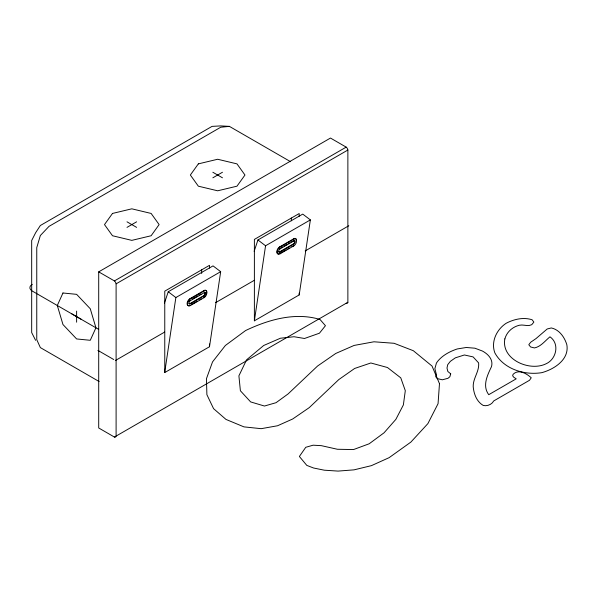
<?xml version="1.0" encoding="UTF-8"?>
<svg xmlns="http://www.w3.org/2000/svg" width="597" height="597" viewBox="0 0 597 597"><rect width="100%" height="100%" fill="white"/><g stroke="black" fill="none" stroke-linecap="round" stroke-linejoin="round"><path stroke-width="0.9" d="M220.674 271.68L175.861 297.552L164.682 372.595L209.495 346.73L220.674 271.68L213.039 265.881L168.235 291.754L164.436 303.142M310.365 219.897L299.187 294.94L254.382 320.813L265.561 245.77L310.365 219.897L302.739 214.099L257.926 239.964L254.135 251.359M126.997 227.375L136.616 221.815M212.845 177.809L222.472 172.249M347.872 302.276L114.415 437.056L98.706 427.974L98.706 271.859L330.477 138.049L346.185 147.123A2.992 1.724 60 0 1 347.872 150.034L347.872 302.276A2.992 1.724 60 0 1 346.185 303.246M98.706 271.859L114.415 280.926L346.185 147.123M114.415 437.056A2.992 1.724 60 0 0 116.102 436.079L116.102 283.844L347.872 150.034M189.995 298.664L204.189 290.463L204.577 290.687A3.142 1.813 -60 0 1 206.801 291.97L206.801 293A3.798 2.194 -60 0 1 204.114 297.649L190.383 305.574L189.995 305.351A4.097 2.366 -60 0 1 187.1 303.679A4.097 2.366 -60 0 1 189.995 298.664L190.383 298.881L204.577 290.687M278.799 253.919A4.097 2.366 -60 0 1 276.829 251.352A4.097 2.366 -60 0 1 279.695 246.874L293.888 238.681L294.269 238.904A3.142 1.813 -60 0 1 296.493 240.188L296.493 241.21A3.798 2.194 -60 0 1 293.814 245.86L280.075 253.792L279.695 253.568M280.075 253.792A4.097 2.366 -60 0 1 277.18 252.113A4.097 2.366 -60 0 1 280.075 247.098L294.269 238.904M192.361 299.067L197.883 295.881M199.458 294.97L201.032 294.06M281.269 247.74L282.844 246.83M284.426 245.919L286.791 244.554M288.366 243.643L289.941 242.733M291.523 241.822L294.269 240.681A0.97 0.56 -60 0 1 294.955 241.076L294.955 242.098A1.627 0.94 -60 0 1 293.814 244.083L280.075 252.016L279.695 251.792A1.925 1.112 -60 0 1 278.59 251.777M190.383 303.798A1.925 1.112 -60 0 1 189.025 303.015A1.925 1.112 -60 0 1 190.383 300.657L204.577 292.463A0.97 0.56 -60 0 1 205.264 292.858L205.264 293.881A1.627 0.94 -60 0 1 204.114 295.873L190.383 303.798L189.995 303.575A1.925 1.112 -60 0 1 188.898 303.567M280.075 252.016A1.925 1.112 -60 0 1 278.717 251.233A1.925 1.112 -60 0 1 280.075 248.874L294.269 240.681M189.995 303.575L203.726 295.649A1.627 0.94 -60 0 0 204.875 293.664L204.875 292.634A0.97 0.56 -60 0 0 204.749 292.246M279.695 251.792L293.425 243.867A1.627 0.94 -60 0 0 294.575 241.875L294.575 240.852A0.97 0.56 -60 0 0 293.888 240.457M191.615 304.418L197.264 301.157M199.689 299.754L201.308 298.821M280.5 253.098L286.157 249.837M287.769 248.904L289.388 247.971M291.806 246.568L293.814 245.86M115.415 360.498L164.675 332.059M215.554 302.686L254.315 280.306M305.186 250.934L348.797 225.756M290.597 161.705L229.397 126.377L220.726 127.236L49.021 226.367L40.35 235.517L36.76 247.606L36.76 339.656L40.35 347.596L99.132 381.535M229.397 126.377L220.726 125.907L212.054 126.377L40.35 225.509L35.611 232.778L31.678 240.524L31.678 332.581L35.611 340.32M212.845 172.249L222.472 177.809M294.575 240.852L294.955 241.076M294.575 241.875L294.955 242.098M293.425 243.867L293.814 244.083M279.695 246.874L280.075 247.098M280.075 248.874L279.695 248.65A1.925 1.112 -60 0 0 279.269 248.971M126.997 221.815L136.616 227.375M204.189 290.463A3.142 1.813 -60 0 1 206.413 291.746L206.801 291.97M206.413 291.746L206.801 293M204.189 292.239L204.577 292.463M204.875 292.634L205.264 292.858M204.875 293.664L205.264 293.881M203.726 295.649L204.114 295.873M203.726 297.425L204.114 297.649M190.383 300.657L189.995 300.433A1.925 1.112 -60 0 0 189.577 300.754M71.804 313.865L81.431 319.425M98.692 329.395L32.253 291.037A8.194 4.731 0 0 1 32.253 284.344M97.901 350.387L113.721 359.521M257.926 239.964L265.561 245.77M168.235 291.754L175.861 297.552M299.187 216.315L299.187 213.539L254.382 239.412L254.382 320.813M299.187 293.097L299.187 294.94M291.351 218.017L291.351 220.771M209.495 268.105L209.495 265.329L164.765 291.149L164.765 372.55M209.495 343.954L209.495 346.73M201.659 269.799L201.659 273.471M76.617 311.089L76.617 322.201M114.415 280.926A2.992 1.724 60 0 1 116.102 283.844M206.413 292.776A3.798 2.194 -60 0 1 206.278 293.806M205.308 295.918A3.798 2.194 -60 0 1 204.562 296.791M188.898 301.716A1.925 1.112 -60 0 1 189.197 301.194M190.383 305.574A4.097 2.366 -60 0 1 187.488 303.903A4.097 2.366 -60 0 1 190.383 298.881M293.888 238.681A3.142 1.813 -60 0 1 296.112 239.964M450.713 373.834L449.847 376.767L447.981 378.297L442.332 379.804L437.34 378.602L435.706 376.662L436.452 374.797L434.877 368.67L436.422 363.073A47.32 27.32 0 0 1 457.25 348.954L466.279 347.484L474.899 348.2L482.443 351.051A29.895 17.261 0 0 1 491.421 366.767C487.353 375.379 482.137 385.849 488.742 394.692L516.204 378.841L513.733 377.214L512.636 375.752L513.114 374.282C518.539 368.849 526.658 373.476 531.233 377.811L529.509 380.282L493.734 400.938C491.861 404.52 487.159 406.438 483.279 405.467C476.652 401.662 473.869 393.953 473.205 386.714C472.914 378.207 479.54 371.468 478.615 362.901L473.115 356.916L464.406 354.976L455.347 357.842L450.354 361.342L447.713 364.692L446.996 368.05L447.862 371.498L450.713 373.834M439.474 383.647L438.064 403.676L427.885 423.616L410.87 442.101L389.11 457.668L371.424 465.645L354.043 469.854L338.074 471.093L324.328 470.197L313.559 468.003L306.798 465.391L299.373 456.474L305.761 447.295L313.112 445.19L321.358 445.661L337.402 449.265L353.521 449.563L369.2 443.772L384.058 432.795L395.863 419.37L403.371 404.923L405.303 390.677L400.766 377.856L387.475 367.521L370.834 362.976L354.64 368.461L338.812 379.573L309.253 407.624L292.687 418.99L277.53 425.765L261.188 428.676L243.957 426.877L225.979 419.415L213.569 408.647L206.89 394.669L206.443 378.714L212.532 361.901L225.382 345.476L245.591 330.551C268.314 319.693 295.134 311.888 320.022 319.485L325.447 325.708L319.425 333.208L304.5 338.484L294.022 336.73L280.426 338.23L263.717 345.476L246.554 359.842L238.904 375.841L240.39 390.766L250.643 401.915L264.456 406.035L276.045 402.691L288.082 393.938L317.574 366.021L335.768 353.454L354.118 345.432L373.953 341.79L394.087 343.29L413.325 350.708L432.041 366.065L439.474 383.647M504.853 338.902C500.98 359.401 529.636 371.901 546.001 363.812C556.434 359.245 559.882 343.663 549.964 336.82C545.091 340.797 540.882 346.618 534.464 347.939L530.599 346.969L528.793 344.723L530.703 342.223L536.046 338.559L547.195 328.984L551.3 327.954C559.337 329.596 564.658 337.342 566.851 344.797C569.441 359.543 554.158 369.297 541.822 372.655C524.382 375.52 503.644 369.036 494.846 352.857C490.719 341.79 496.644 329.477 506.137 323.29L506.234 323.238C514.047 319.156 523.547 316.985 532.136 319.776L533.867 322.119L531.74 324.693C527.718 326.82 523.517 324.246 519.286 325.253C512.383 326.999 506.778 331.962 504.853 338.902M62.961 292.993L57.305 305.492L62.961 324.529L76.617 338.947L90.274 340.297L95.93 327.798L90.274 308.761L76.617 294.343L62.961 292.993M112.497 213.442L104.49 224.591L112.497 235.748L131.81 240.367L151.123 235.748L159.123 224.591L151.123 213.442L131.81 208.823L112.497 213.442M198.346 163.876L190.346 175.025L198.346 186.182L217.659 190.801L236.972 186.182L244.971 175.025L236.972 163.876L217.659 159.257L198.346 163.876"/></g></svg>
